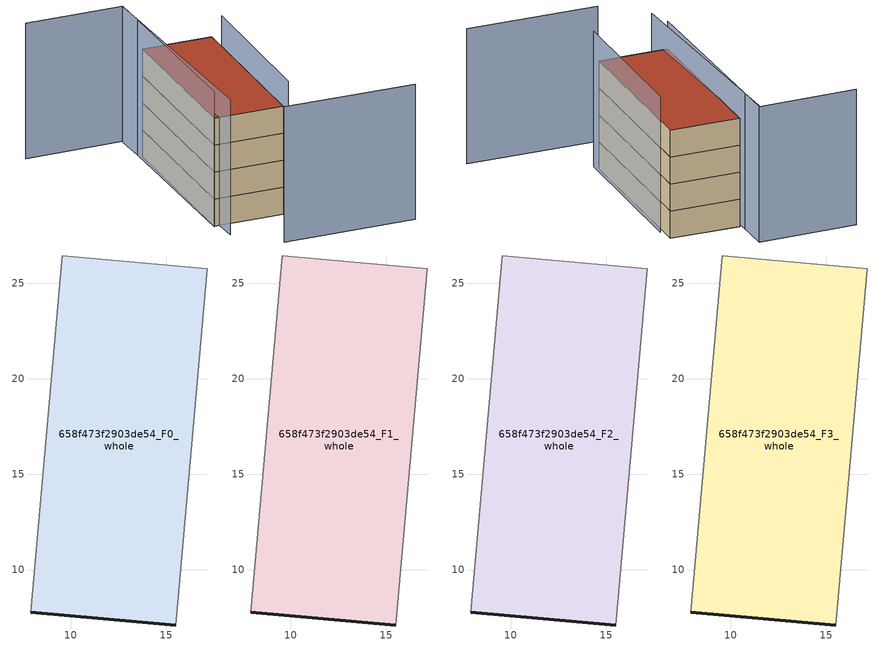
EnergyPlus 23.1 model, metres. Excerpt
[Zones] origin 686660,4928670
658f473f2903de54_F0_whole
 floor ground (EU_floor_Construction): 15.5,7.11 17.17,25.75 9.57,26.42 7.91,7.79 z0
 wall outside (EU_wall_Construction): 15.5,7.11 7.91,7.79 z0:3
 wall adiabatic (EU_wall_Construction): 7.91,7.79 9.57,26.42 17.17,25.75 15.5,7.11 z0:3
658f473f2903de54_F1_whole
 floor to 658f473f2903de54_F0_whole (EU_floor_Construction): 15.5,7.11 17.17,25.75 9.57,26.42 7.91,7.79 z3
 wall outside (EU_wall_Construction): 15.5,7.11 7.91,7.79 z3:6
 wall adiabatic (EU_wall_Construction): 7.91,7.79 9.57,26.42 17.17,25.75 15.5,7.11 z3:6
658f473f2903de54_F2_whole
 floor to 658f473f2903de54_F1_whole (EU_floor_Construction): 15.5,7.11 17.17,25.75 9.57,26.42 7.91,7.79 z6
 wall outside (EU_wall_Construction): 15.5,7.11 7.91,7.79 z6:9
 wall adiabatic (EU_wall_Construction): 7.91,7.79 9.57,26.42 17.17,25.75 15.5,7.11 z6:9
658f473f2903de54_F3_whole
 floor to 658f473f2903de54_F2_whole (EU_floor_Construction): 15.5,7.11 17.17,25.75 9.57,26.42 7.91,7.79 z9
 wall outside (EU_wall_Construction): 15.5,7.11 7.91,7.79 z9:12
 wall adiabatic (EU_wall_Construction): 7.91,7.79 9.57,26.42 17.17,25.75 15.5,7.11 z9:12
 roof outside (EU_roof_Construction): 17.17,25.75 15.5,7.11 7.91,7.79 9.57,26.42 z12
shading: 12.39,1.04 26.73,-0.2 / 15.71,6.42 17.34,23.88 / 8.35,5.15 9.52,30.52 / -1.07,31.54 9.64,30.73 / 9.64,30.73 7.88,7.67 z0:15
[Building]
EU S2 Campaign: North Axis=0; Terrain=City; Solar Distribution=FullExterior
[Site:Location]
Bologna: Latitude=44.5; Longitude=11.25; Time Zone=1; Elevation=37
[SizingPeriod:WeatherFileDays]
AnnualSizingPeriod: Begin Month=1; Begin Day of Month=1; End Month=12; End Day of Month=31; Day of Week for Start Day=Monday; Use Weather File Daylight Saving Period=No; Use Weather File Rain and Snow Indicators=No
[MATERIAL]
EU_InternalMass_Material: Roughness=MediumRough; Thickness=0.1; Conductivity=1; Density=1800; Specific Heat=900; Thermal Absorptance=0.9; Solar Absorptance=0.7; Visible Absorptance=0.7
[MATERIAL:NOMASS] Roughness=MediumRough; Thermal Absorptance=0.9; Solar Absorptance=0.7; Visible Absorptance=0.7
Name | Thermal Resistance
EU_wall_NoMass | 0.937881
EU_roof_NoMass | 0.548572
EU_floor_NoMass | 0.71348
[CONSTRUCTION]
EU_wall_Construction: EU_wall_NoMass
EU_roof_Construction: EU_roof_NoMass
EU_floor_Construction: EU_floor_NoMass
EU_InternalMass_Construction: EU_InternalMass_Material
[ZONE] Type=1; Multiplier=1; Ceiling Height=autocalculate; Floor Area=autocalculate; Part of Total Floor Area=Yes
Name | Volume
658f473f2903de54_F0_whole | 427.851
658f473f2903de54_F1_whole; 658f473f2903de54_F2_whole; 658f473f2903de54_F3_whole | 427.85
[INTERNALMASS] Construction=EU_InternalMass_Construction; Surface Area=142.617
Name | Zone or ZoneList
658f473f2903de54_F0_whole_EU_InternalMass | 658f473f2903de54_F0_whole
658f473f2903de54_F1_whole_EU_InternalMass | 658f473f2903de54_F1_whole
658f473f2903de54_F2_whole_EU_InternalMass | 658f473f2903de54_F2_whole
658f473f2903de54_F3_whole_EU_InternalMass | 658f473f2903de54_F3_whole
[OTHEREQUIPMENT] Fuel Type=Electricity; Design Level Calculation Method=Watts/Area; Power per Zone Floor Area=1; Fraction Latent=0; Fraction Radiant=0; Fraction Lost=0; Carbon Dioxide Generation Rate=0; EndUse Subcategory=EU_Step8_InternalGains
Name | Zone or ZoneList or Space or SpaceList | Schedule
EU_Step8_InternalGain_658f473f2903de54_F0_whole_f000 | 658f473f2903de54_F0_whole | EU_Step8_GainSchedule_658f473f2903de54_F0_whole_f000
EU_Step8_InternalGain_658f473f2903de54_F1_whole_f000 | 658f473f2903de54_F1_whole | EU_Step8_GainSchedule_658f473f2903de54_F1_whole_f000
EU_Step8_InternalGain_658f473f2903de54_F2_whole_f000 | 658f473f2903de54_F2_whole | EU_Step8_GainSchedule_658f473f2903de54_F2_whole_f000
EU_Step8_InternalGain_658f473f2903de54_F3_whole_f000 | 658f473f2903de54_F3_whole | EU_Step8_GainSchedule_658f473f2903de54_F3_whole_f000
[ZONEVENTILATION:DESIGNFLOWRATE] Schedule=EU_AlwaysOn; Design Flow Rate Calculation Method=AirChanges/Hour; Air Changes per Hour=0.687892; Ventilation Type=Natural; Fan Pressure Rise=0; Fan Total Efficiency=1; Constant Term Coefficient=1; Temperature Term Coefficient=0; Velocity Term Coefficient=0; Velocity Squared Term Coefficient=0; Minimum Indoor Temperature=-100; Maximum Indoor Temperature=100; Delta Temperature=-100; Minimum Outdoor Temperature=-100; Maximum Outdoor Temperature=100; Maximum Wind Speed=40
Name | Zone or ZoneList or Space or SpaceList
EU_ConstantAir_658f473f2903de54_F0_whole | 658f473f2903de54_F0_whole
EU_ConstantAir_658f473f2903de54_F1_whole | 658f473f2903de54_F1_whole
EU_ConstantAir_658f473f2903de54_F2_whole | 658f473f2903de54_F2_whole
EU_ConstantAir_658f473f2903de54_F3_whole | 658f473f2903de54_F3_whole
[HVACTEMPLATE:THERMOSTAT] Constant Heating Setpoint=20; Constant Cooling Setpoint=50
EU_HeatOnly_658f473f2903de54_F0_whole; EU_HeatOnly_658f473f2903de54_F1_whole; EU_HeatOnly_658f473f2903de54_F2_whole; EU_HeatOnly_658f473f2903de54_F3_whole
[HVACTEMPLATE:ZONE:IDEALLOADSAIRSYSTEM] System Availability Schedule=EU_AlwaysOn; Maximum Heating Supply Air Temperature=50; Minimum Cooling Supply Air Temperature=13; Maximum Heating Supply Air Humidity Ratio=0.0156; Minimum Cooling Supply Air Humidity Ratio=0.0077; Heating Limit=NoLimit; Cooling Limit=NoLimit; Heating Availability Schedule=EU_AlwaysOn; Cooling Availability Schedule=EU_CoolingOff; Dehumidification Control Type=ConstantSensibleHeatRatio; Cooling Sensible Heat Ratio=0.7; Dehumidification Setpoint=60; Humidification Control Type=None; Humidification Setpoint=30; Outdoor Air Method=None; Outdoor Air Flow Rate per Person=0.00944; Outdoor Air Flow Rate per Zone Floor Area=0; Outdoor Air Flow Rate per Zone=0; Demand Controlled Ventilation Type=None; Outdoor Air Economizer Type=NoEconomizer; Heat Recovery Type=None; Sensible Heat Recovery Effectiveness=0.7; Latent Heat Recovery Effectiveness=0.65
Name | Template Thermostat
658f473f2903de54_F0_whole | EU_HeatOnly_658f473f2903de54_F0_whole
658f473f2903de54_F1_whole | EU_HeatOnly_658f473f2903de54_F1_whole
658f473f2903de54_F2_whole | EU_HeatOnly_658f473f2903de54_F2_whole
658f473f2903de54_F3_whole | EU_HeatOnly_658f473f2903de54_F3_whole
[SIZING:ZONE] Zone Cooling Design Supply Air Temperature Input Method=SupplyAirTemperature; Zone Cooling Design Supply Air Temperature=13; Zone Heating Design Supply Air Temperature Input Method=SupplyAirTemperature; Zone Heating Design Supply Air Temperature=50; Zone Cooling Design Supply Air Humidity Ratio=0.008; Zone Heating Design Supply Air Humidity Ratio=0.008; Cooling Design Air Flow Method=DesignDay; Cooling Design Air Flow Rate=0; Cooling Minimum Air Flow per Zone Floor Area=0.000762; Cooling Minimum Air Flow=0; Cooling Minimum Air Flow Fraction=0.2; Heating Design Air Flow Method=DesignDay; Heating Design Air Flow Rate=0; Heating Maximum Air Flow per Zone Floor Area=0.002032; Heating Maximum Air Flow=0.141576; Heating Maximum Air Flow Fraction=0.3; Account for Dedicated Outdoor Air System=No; Dedicated Outdoor Air System Control Strategy=NeutralSupplyAir; Dedicated Outdoor Air Low Setpoint Temperature for Design=autosize; Dedicated Outdoor Air High Setpoint Temperature for Design=autosize; Zone Load Sizing Method=Sensible Load Only No Latent Load; Zone Latent Cooling Design Supply Air Humidity Ratio Input Method=HumidityRatioDifference; Zone Cooling Design Supply Air Humidity Ratio Difference=0.005; Zone Latent Heating Design Supply Air Humidity Ratio Input Method=HumidityRatioDifference; Zone Humidification Design Supply Air Humidity Ratio Difference=0.005
658f473f2903de54_F0_whole; 658f473f2903de54_F1_whole; 658f473f2903de54_F2_whole; 658f473f2903de54_F3_whole
[SCHEDULE:CONSTANT]
Name | Hourly Value
EU_AlwaysOn | 1
EU_CoolingOff | 0
[SCHEDULE:FILE] Column Number=1; Rows to Skip at Top=0; Number of Hours of Data=8760; Column Separator=Comma; Interpolate to Timestep=No; Minutes per Item=60; Adjust Schedule for Daylight Savings=Yes
Name | File
EU_Step8_GainSchedule_658f473f2903de54_F0_whole_f000 | ../../schedules/658f473f2903de54/658f473f2903de54_F0_whole_f000_gain.csv
EU_Step8_GainSchedule_658f473f2903de54_F1_whole_f000 | ../../schedules/658f473f2903de54/658f473f2903de54_F1_whole_f000_gain.csv
EU_Step8_GainSchedule_658f473f2903de54_F2_whole_f000 | ../../schedules/658f473f2903de54/658f473f2903de54_F2_whole_f000_gain.csv
EU_Step8_GainSchedule_658f473f2903de54_F3_whole_f000 | ../../schedules/658f473f2903de54/658f473f2903de54_F3_whole_f000_gain.csv
